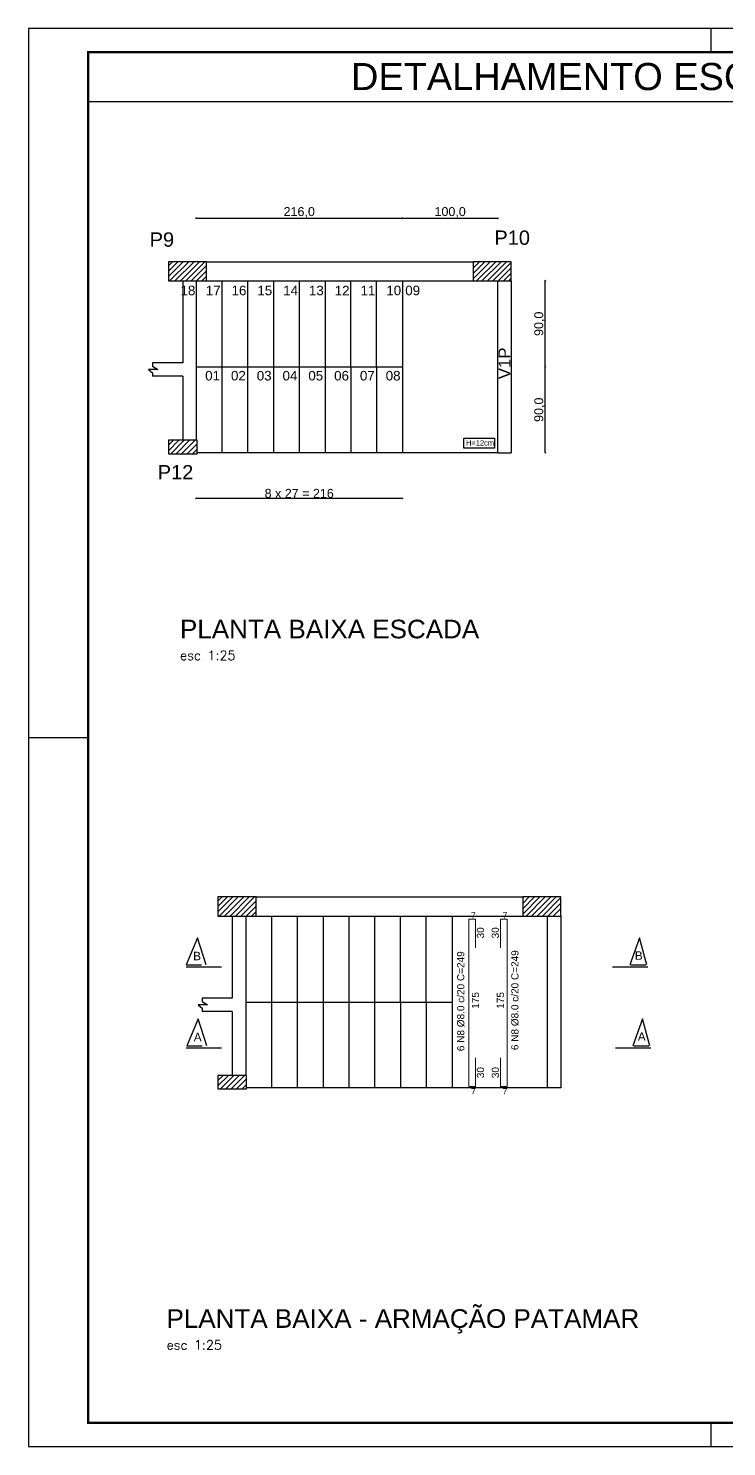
# Model space of a CAD drawing. Header units: millimetres. Extents: x 347 to 1066, y -68 to -9.
# Drawn here: x 527.6 to 556.8, y -68.2 to -8.8 of the extents above; entities that cross this region are included whole.
import ezdxf

# ---------------------------------------------------------------- set-up
doc = ezdxf.new("R2010")
doc.units = ezdxf.units.MM
doc.linetypes.add('HIDDEN', pattern=[9.525, 6.35, -3.175])
for name, color, linetype in [('01 - Detalhe', 1, 'Continuous'), ('ARQ-FOLHA', 7, 'Continuous'), ('ARQ-TEXTO4', 1, 'Continuous'), ('COTA CYPE', 31, 'Continuous'), ('LINHAS GERAIS.', 7, 'Continuous')]:
    doc.layers.add(name, color=color, linetype=linetype)
doc.layers.add('ARM_LONGITUDINAL_Ø8', color=32, linetype='Continuous', lineweight=9)
doc.styles.add('ROMANS', font='romans.shx')
doc.styles.get("Standard").update_dxf_attribs({"font": 'arial.ttf'})
doc.dimstyles.new('Copy of 1-50', dxfattribs={"dimscale": 0.05, "dimtxt": 7.5, "dimasz": 0.8, "dimexe": 0.1, "dimexo": 0.2, "dimgap": 0.3, "dimtad": 1, "dimdec": 1, "dimlfac": 25, "dimzin": 1, "dimtxsty": 'Standard', "dimblk": 'OBLIQUE', "dimcen": 10, "dimdle": 0.1, "dimclrd": 7, "dimclre": 8, "dimclrt": 256, "dimadec": 0, "dimazin": 2, "dimtfac": 1, "dimtdec": 1, "dimtmove": 2, "dimatfit": 0, "dimldrblk": 'OBLIQUE', "dimfxl": 0, "dimlwd": -1, "dimlwe": -1, "dimarcsym": 0})

# ---------------------------------------------------------------- blocks, each defined once
blk = doc.blocks.new('FOLHA A1')
at = {"layer": 'ARQ-FOLHA'}
for p, q in [((841, 0), (0, 0)), ((0, 0), (0, -594)), ((286, -10), (286, 0)), ((0, -297), (25, -297)), ((286, -594), (286, -584)), ((0, -594), (841, -594))]:
    blk.add_line(p, q, dxfattribs=at)
at = {"layer": 'ARQ-FOLHA', "const_width": 1}
blk.add_lwpolyline([(25, -10), (25, -584), (831, -584), (831, -10), (25, -10)], dxfattribs=at)
blk = doc.blocks.new('_OBLIQUE')
at = {"color": 0, "linetype": 'ByBlock'}
blk.add_line((-0.5, -0.5), (0.5, 0.5), dxfattribs=at)
blk = doc.blocks.new('*D368')
at = {"layer": 'COTA CYPE', "color": 7}
blk.add_line((534.597, -28.459), (543.247, -28.459), dxfattribs=at)
at = {"layer": 'COTA CYPE', "color": 8}
for p, q in [((534.602, -28.455), (534.602, -28.464)), ((543.242, -28.455), (543.242, -28.464))]:
    blk.add_line(p, q, dxfattribs=at)
at = {"layer": 'Defpoints', "color": 0}
for p in [(534.602, -25.193), (543.242, -25.193), (543.242, -28.459)]:
    blk.add_point(p, dxfattribs=at)
at = {"layer": 'COTA CYPE', "color": 7, "xscale": 0.04000000000000001, "yscale": 0.04000000000000001, "zscale": 0.04000000000000001, "rotation": 180}
blk.add_blockref('_OBLIQUE', (534.602, -28.459), dxfattribs=at)
at = {"layer": 'COTA CYPE', "color": 7, "xscale": 0.04000000000000001, "yscale": 0.04000000000000001, "zscale": 0.04000000000000001}
blk.add_blockref('_OBLIQUE', (543.242, -28.459), dxfattribs=at)
at = {"layer": 'COTA CYPE', "insert": (538.922, -28.253), "char_height": 0.375, "attachment_point": 5}
blk.add_mtext('8 x 27 = 216', dxfattribs=at)
blk = doc.blocks.new('*D369')
at = {"layer": 'COTA CYPE', "color": 8}
for p, q in [((549.224, -22.949), (549.233, -22.949)), ((549.224, -26.549), (549.233, -26.549))]:
    blk.add_line(p, q, dxfattribs=at)
at = {"layer": 'COTA CYPE', "color": 7}
blk.add_line((549.228, -26.554), (549.228, -22.944), dxfattribs=at)
at = {"layer": 'Defpoints', "color": 0}
for p in [(543.242, -22.949), (549.228, -22.949), (543.242, -26.549)]:
    blk.add_point(p, dxfattribs=at)
at = {"layer": 'COTA CYPE', "color": 7, "xscale": 0.04000000000000001, "yscale": 0.04000000000000001, "zscale": 0.04000000000000001}
for p, rotation in [((549.228, -22.949), 90), ((549.228, -26.549), 270)]:
    blk.add_blockref('_OBLIQUE', p, dxfattribs=dict(at, rotation=rotation))
at = {"layer": 'COTA CYPE', "insert": (548.988, -24.749), "char_height": 0.375, "attachment_point": 5, "rotation": 90}
blk.add_mtext('90,0', dxfattribs=at)
blk = doc.blocks.new('*D370')
at = {"layer": 'COTA CYPE', "color": 8}
for p, q in [((549.224, -19.349), (549.233, -19.349)), ((549.224, -22.949), (549.233, -22.949))]:
    blk.add_line(p, q, dxfattribs=at)
at = {"layer": 'COTA CYPE', "color": 7}
blk.add_line((549.228, -22.954), (549.228, -19.344), dxfattribs=at)
at = {"layer": 'Defpoints', "color": 0}
for p in [(547.255, -19.349), (549.228, -19.349), (543.242, -22.949)]:
    blk.add_point(p, dxfattribs=at)
at = {"layer": 'COTA CYPE', "color": 7, "xscale": 0.04000000000000001, "yscale": 0.04000000000000001, "zscale": 0.04000000000000001}
for p, rotation in [((549.228, -19.349), 90), ((549.228, -22.949), 270)]:
    blk.add_blockref('_OBLIQUE', p, dxfattribs=dict(at, rotation=rotation))
at = {"layer": 'COTA CYPE', "insert": (548.988, -21.149), "char_height": 0.375, "attachment_point": 5, "rotation": 90}
blk.add_mtext('90,0', dxfattribs=at)
blk = doc.blocks.new('*D367')
at = {"layer": 'COTA CYPE', "color": 7}
blk.add_line((534.597, -16.725), (543.247, -16.725), dxfattribs=at)
at = {"layer": 'COTA CYPE', "color": 8}
for p, q in [((534.602, -16.729), (534.602, -16.72)), ((543.242, -16.729), (543.242, -16.72))]:
    blk.add_line(p, q, dxfattribs=at)
at = {"layer": 'Defpoints', "color": 0}
for p in [(543.242, -16.725), (534.602, -21.149), (543.242, -21.149)]:
    blk.add_point(p, dxfattribs=at)
at = {"layer": 'COTA CYPE', "color": 7, "xscale": 0.04000000000000001, "yscale": 0.04000000000000001, "zscale": 0.04000000000000001, "rotation": 180}
blk.add_blockref('_OBLIQUE', (534.602, -16.725), dxfattribs=at)
at = {"layer": 'COTA CYPE', "color": 7, "xscale": 0.04000000000000001, "yscale": 0.04000000000000001, "zscale": 0.04000000000000001}
blk.add_blockref('_OBLIQUE', (543.242, -16.725), dxfattribs=at)
at = {"layer": 'COTA CYPE', "insert": (538.922, -16.485), "char_height": 0.375, "attachment_point": 5}
blk.add_mtext('216,0', dxfattribs=at)
blk = doc.blocks.new('*D371')
at = {"layer": 'COTA CYPE', "color": 7}
blk.add_line((543.237, -16.725), (547.247, -16.725), dxfattribs=at)
at = {"layer": 'COTA CYPE', "color": 8}
for p, q in [((543.242, -16.729), (543.242, -16.72)), ((547.242, -16.729), (547.242, -16.72))]:
    blk.add_line(p, q, dxfattribs=at)
at = {"layer": 'Defpoints', "color": 0}
for p in [(547.242, -16.725), (547.242, -19.349), (543.242, -21.149)]:
    blk.add_point(p, dxfattribs=at)
at = {"layer": 'COTA CYPE', "color": 7, "xscale": 0.04000000000000001, "yscale": 0.04000000000000001, "zscale": 0.04000000000000001, "rotation": 180}
blk.add_blockref('_OBLIQUE', (543.242, -16.725), dxfattribs=at)
at = {"layer": 'COTA CYPE', "color": 7, "xscale": 0.04000000000000001, "yscale": 0.04000000000000001, "zscale": 0.04000000000000001}
blk.add_blockref('_OBLIQUE', (547.242, -16.725), dxfattribs=at)
at = {"layer": 'COTA CYPE', "insert": (545.242, -16.485), "char_height": 0.375, "attachment_point": 5}
blk.add_mtext('100,0', dxfattribs=at)

msp = doc.modelspace()

# ---------------------------------------------------------------- linework, layer by layer
for p, q in [((530.079, -11.8348), (587.9527, -11.8348)), ((535.042, -18.5491), (546.242, -18.5491)), ((534.042, -19.3491), (534.042, -22.7891)), ((534.602, -19.3491), (534.602, -26.0291)), ((535.042, -19.3491), (546.242, -19.3491)), ((535.682, -19.3491), (535.682, -26.5491)), ((536.762, -19.3491), (536.762, -26.5491)), ((537.842, -19.3491), (537.842, -26.5491)), ((538.922, -19.3491), (538.922, -26.5491)), ((540.002, -19.3491), (540.002, -26.5491)), ((541.082, -22.9491), (541.082, -19.3491)), ((542.162, -22.9491), (542.162, -19.3491)), ((543.242, -19.3491), (543.242, -26.5491)), ((547.242, -26.5491), (547.242, -19.3491)), ((547.802, -19.3491), (547.802, -26.5491)), ((534.042, -22.7891), (532.7841, -22.7891)), ((534.602, -22.9491), (543.242, -22.9491)), ((541.082, -22.9491), (541.082, -26.5491)), ((542.162, -22.9491), (542.162, -26.5491)), ((534.042, -23.3491), (532.7841, -23.3491)), ((534.042, -23.3491), (534.042, -26.0291)), ((547.242, -26.5491), (534.642, -26.5491)), ((547.242, -26.5491), (547.802, -26.5491)), ((537.1201, -45.1545), (548.3201, -45.1545)), ((536.1201, -45.9545), (536.1201, -49.3945)), ((536.6801, -45.9545), (536.6801, -52.6345)), ((537.1201, -45.9545), (548.3201, -45.9545)), ((537.7601, -45.9545), (537.7601, -53.1545)), ((538.8401, -45.9545), (538.8401, -53.1545)), ((539.9201, -45.9545), (539.9201, -53.1545)), ((541.0001, -45.9545), (541.0001, -53.1545)), ((542.0801, -45.9545), (542.0801, -53.1545)), ((543.1601, -49.5545), (543.1601, -45.9545)), ((544.2401, -49.5545), (544.2401, -45.9545)), ((545.3201, -45.9545), (545.3201, -53.1545)), ((549.3201, -53.1545), (549.3201, -45.9545)), ((549.8801, -45.9545), (549.8801, -53.1545)), ((536.1201, -49.3945), (534.8622, -49.3945)), ((536.6801, -49.5545), (545.3201, -49.5545)), ((543.1601, -49.5545), (543.1601, -53.1545)), ((544.2401, -49.5545), (544.2401, -53.1545)), ((536.1201, -49.9545), (534.8622, -49.9545)), ((536.1201, -49.9545), (536.1201, -52.6345)), ((549.8801, -53.1545), (536.7201, -53.1545))]:
    msp.add_line(p, q)
at = {"linetype": 'Continuous'}
for p, q in [((533.442, -18.7207), (533.6135, -18.5491)), ((533.442, -18.9469), (533.8398, -18.5491)), ((533.442, -19.1732), (534.066, -18.5491)), ((533.4923, -19.3491), (534.2923, -18.5491)), ((533.7186, -19.3491), (534.5186, -18.5491)), ((533.9449, -19.3491), (534.7449, -18.5491)), ((534.1711, -19.3491), (534.9711, -18.5491)), ((534.3974, -19.3491), (535.042, -18.7046)), ((534.6237, -19.3491), (535.042, -18.9308)), ((546.202, -18.592), (546.2448, -18.5491)), ((546.202, -18.8183), (546.4711, -18.5491)), ((546.202, -19.0446), (546.6974, -18.5491)), ((546.202, -19.2708), (546.9237, -18.5491)), ((546.3499, -19.3491), (547.1499, -18.5491)), ((546.5762, -19.3491), (547.3762, -18.5491)), ((546.8025, -19.3491), (547.6025, -18.5491)), ((547.0288, -19.3491), (547.802, -18.5759)), ((547.255, -19.3491), (547.802, -18.8022)), ((534.85, -19.3491), (535.042, -19.1571)), ((547.4813, -19.3491), (547.802, -19.0285)), ((547.7076, -19.3491), (547.802, -19.2548)), ((533.442, -26.2395), (533.6523, -26.0291)), ((533.442, -26.4658), (533.8786, -26.0291)), ((533.5449, -26.5891), (534.1049, -26.0291)), ((533.7711, -26.5891), (534.3311, -26.0291)), ((533.9974, -26.5891), (534.5574, -26.0291)), ((534.2237, -26.5891), (534.642, -26.1708)), ((534.45, -26.5891), (534.642, -26.3971)), ((535.5201, -45.326), (535.6916, -45.1545)), ((535.5201, -45.5523), (535.9179, -45.1545)), ((535.5201, -45.7786), (536.1442, -45.1545)), ((535.5704, -45.9545), (536.3704, -45.1545)), ((535.7967, -45.9545), (536.5967, -45.1545)), ((536.023, -45.9545), (536.823, -45.1545)), ((536.2493, -45.9545), (537.0493, -45.1545)), ((536.4755, -45.9545), (537.1201, -45.3099)), ((536.7018, -45.9545), (537.1201, -45.5362)), ((548.2801, -45.1974), (548.323, -45.1545)), ((548.2801, -45.4236), (548.5492, -45.1545)), ((548.2801, -45.6499), (548.7755, -45.1545)), ((548.2801, -45.8762), (549.0018, -45.1545)), ((548.4281, -45.9545), (549.2281, -45.1545)), ((548.6543, -45.9545), (549.4543, -45.1545)), ((548.8806, -45.9545), (549.6806, -45.1545)), ((549.1069, -45.9545), (549.8801, -45.1813)), ((549.3332, -45.9545), (549.8801, -45.4076)), ((549.5594, -45.9545), (549.8801, -45.6338)), ((536.9281, -45.9545), (537.1201, -45.7625)), ((535.5201, -52.8448), (535.7304, -52.6345)), ((535.5201, -53.0711), (535.9567, -52.6345)), ((535.623, -53.1945), (536.183, -52.6345)), ((535.8493, -53.1945), (536.4093, -52.6345)), ((536.0755, -53.1945), (536.6355, -52.6345)), ((536.3018, -53.1945), (536.7201, -52.7762)), ((536.5281, -53.1945), (536.7201, -53.0025))]:
    msp.add_line(p, q, dxfattribs=at)
for points in [[(533.442, -19.3491), (535.042, -19.3491), (535.042, -18.5491), (533.442, -18.5491), (533.442, -19.3491)], [(546.202, -19.3491), (547.802, -19.3491), (547.802, -18.5491), (546.202, -18.5491), (546.202, -19.3491)], [(533.442, -26.5891), (534.642, -26.5891), (534.642, -26.0291), (533.442, -26.0291), (533.442, -26.5891)], [(535.5201, -45.9545), (537.1201, -45.9545), (537.1201, -45.1545), (535.5201, -45.1545), (535.5201, -45.9545)], [(548.2801, -45.9545), (549.8801, -45.9545), (549.8801, -45.1545), (548.2801, -45.1545), (548.2801, -45.9545)], [(535.5201, -53.1945), (536.7201, -53.1945), (536.7201, -52.6345), (535.5201, -52.6345), (535.5201, -53.1945)]]:
    msp.add_lwpolyline(points, close=True)
for points in [[(532.7841, -22.7891), (532.7841, -22.9296), (533.0038, -23.0691), (532.6155, -23.0691), (532.7841, -23.2049), (532.7841, -23.3491)], [(534.8622, -49.3945), (534.8622, -49.535), (535.0819, -49.6745), (534.6936, -49.6745), (534.8622, -49.8103), (534.8622, -49.9545)]]:
    msp.add_lwpolyline(points)
at = {"layer": 'ARM_LONGITUDINAL_Ø8'}
for p, q in [((546.3058, -46.0903), (546.3058, -47.2903)), ((547.3508, -46.0903), (547.3508, -47.2903)), ((546.3058, -53.0903), (546.3058, -51.8903)), ((547.3508, -53.0903), (547.3508, -51.8903))]:
    msp.add_line(p, q, dxfattribs=at)
for points in [[(546.3058, -53.0903), (546.0258, -53.0903), (546.0258, -46.0903), (546.3058, -46.0903)], [(547.3508, -53.0903), (547.6308, -53.0903), (547.6308, -46.0903), (547.3508, -46.0903)]]:
    msp.add_lwpolyline(points, dxfattribs=at)
at = {"layer": 'COTA CYPE'}
msp.add_lwpolyline([(545.8101, -25.9458), (547.0994, -25.9458), (547.0994, -26.3538), (545.8101, -26.3538)], close=True, dxfattribs=at)
at = {"layer": 'LINHAS GERAIS.'}
for p, q in [((534.6617, -46.8653), (534.1929, -47.9949)), ((535.0269, -47.9949), (534.6617, -46.8653)), ((553.1772, -46.8653), (552.774, -47.9949)), ((553.4805, -47.9949), (553.1772, -46.8653)), ((535.673, -48.0999), (534.1907, -48.0999)), ((553.5257, -48.0999), (552.0434, -48.0999)), ((534.6866, -50.2583), (534.2178, -51.3879)), ((535.0518, -51.3879), (534.6866, -50.2583)), ((553.3015, -50.2583), (552.8984, -51.3879)), ((553.6049, -51.3879), (553.3015, -50.2583)), ((535.673, -51.4929), (534.1907, -51.4929)), ((553.65, -51.4929), (552.1678, -51.4929))]:
    msp.add_line(p, q, dxfattribs=at)
at = {"layer": 'LINHAS GERAIS.', "linetype": 'HIDDEN', "ltscale": 0.1}
for p, q in [((534.1929, -47.9949), (535.0269, -47.9949)), ((552.8, -47.9949), (553.4805, -47.9949)), ((534.2178, -51.3879), (535.0518, -51.3879)), ((552.9244, -51.3879), (553.6049, -51.3879))]:
    msp.add_line(p, q, dxfattribs=at)

# ---------------------------------------------------------------- block references
at = {"layer": 'ARQ-FOLHA', "xscale": 0.1, "yscale": 0.1, "zscale": 0.1}
msp.add_blockref('FOLHA A1', (527.579, -8.7761), dxfattribs=at)

# ---------------------------------------------------------------- texts
for s, width, gutter_width, heights, insert, char_height, attachment_point in [('DETALHAMENTO ESCADA PLISSADA COM PATAMAR', 42.558898, 40.5903, [6.3938], (541.0918, -10.2261), 1.136529, 1), ('{\\H2x;\\C2;P9}', 6.358582, 50, [0], (532.6575, -17.9295), 0.3, 7), ('{\\H2x;\\C2;P10}', 6.358582, 50, [0], (547.0935, -17.8498), 0.3, 7), ('\\pt3.6;{\\H2x;\\C2;P12}', 6.358582, 50, [0], (532.9946, -27.6652), 0.3, 7)]:
    msp.add_mtext_dynamic_manual_height_columns(s, width=width, gutter_width=gutter_width, heights=heights, dxfattribs=dict(insert=insert, char_height=char_height, attachment_point=attachment_point))
at = {"insert": (547.7698, -23.4689), "char_height": 0.251123, "attachment_point": 7, "rotation": 90}
msp.add_mtext_dynamic_manual_height_columns('{\\H2x;\\C2;V1P}', width=5.322614, gutter_width=41.8538, heights=[0], dxfattribs=at)
at = {"layer": '01 - Detalhe'}
for s, width, gutter_width, insert, char_height, attachment_point in [('{\\C2;18}', 0.924907, 50, (533.9506, -19.756), 0.4, 4), ('{\\C2;17}', 0.924907, 50, (535.0088, -19.756), 0.4, 4), ('{\\C2;16}', 0.924907, 50, (536.0888, -19.756), 0.4, 4), ('{\\C2;15}', 0.924907, 50, (537.1688, -19.756), 0.4, 4), ('{\\C2;14}', 0.924907, 50, (538.2488, -19.756), 0.4, 4), ('{\\C2;13}', 0.924907, 50, (539.3288, -19.756), 0.4, 4), ('{\\C2;12}', 0.924907, 50, (540.4088, -19.756), 0.4, 4), ('{\\C2;11}', 0.924907, 50, (541.4888, -19.756), 0.4, 4), ('{\\C2;10}', 0.924907, 50, (542.5688, -19.756), 0.4, 4), ('{\\C2;09}', 0.924907, 50, (543.363, -19.756), 0.4, 4), ('{\\C2;01}', 0.924907, 50, (534.9838, -23.3256), 0.4, 4), ('{\\C2;02}', 0.924907, 50, (536.0638, -23.3256), 0.4, 4), ('{\\C2;03}', 0.924907, 50, (537.1438, -23.3256), 0.4, 4), ('{\\C2;04}', 0.924907, 50, (538.2238, -23.3256), 0.4, 4), ('{\\C2;05}', 0.924907, 50, (539.3038, -23.3256), 0.4, 4), ('{\\C2;06}', 0.924907, 50, (540.3838, -23.3256), 0.4, 4), ('{\\C2;07}', 0.924907, 50, (541.4638, -23.3256), 0.4, 4), ('{\\C2;08}', 0.924907, 50, (542.5438, -23.3256), 0.4, 4), ('{\\C2;H=12cm}', 2.029002, 27.8885, (545.91, -26.2507), 0.223108, 7), ('{\\C2;7}', 2.249494, 30.9192, (546.1176, -46.0521), 0.24735, 7), ('{\\C2;7}', 2.249494, 30.9192, (547.4426, -46.0521), 0.24735, 7), ('{\\C2;7}', 2.249494, 30.9192, (546.1176, -53.4204), 0.24735, 7), ('{\\C2;7}', 2.249494, 30.9192, (547.4426, -53.4204), 0.24735, 7)]:
    msp.add_mtext_dynamic_manual_height_columns(s, width=width, gutter_width=gutter_width, heights=[0], dxfattribs=dict(at, insert=insert, char_height=char_height, attachment_point=attachment_point))
at = {"layer": '01 - Detalhe', "char_height": 0.3, "rotation": 90}
for s, width, gutter_width, heights, insert, attachment_point in [('{\\C2;30}', 2.728275, 37.5, [0], (546.6653, -46.8902), 7), ('{\\C2;30}', 2.728275, 37.5, [0], (547.2885, -46.8902), 7), ('{\\C2;6 N8 %%C8.0 c/20 C=249}', 5.717254, 1.5, [0.5518], (545.5349, -49.5214), 2), ('{\\C2;6 N8 %%C8.0 c/20 C=249}', 5.717254, 1.5, [0.5518], (547.803, -49.4786), 2), ('{\\C2;175}', 2.728275, 37.5, [0], (546.4558, -49.8374), 7), ('{\\C2;175}', 2.728275, 37.5, [0], (547.5015, -49.8374), 7), ('{\\C2;30}', 2.728275, 37.5, [0], (546.6653, -52.7441), 7), ('{\\C2;30}', 2.728275, 37.5, [0], (547.2885, -52.7441), 7)]:
    msp.add_mtext_dynamic_manual_height_columns(s, width=width, gutter_width=gutter_width, heights=heights, dxfattribs=dict(at, insert=insert, attachment_point=attachment_point))
at = {"layer": 'ARQ-TEXTO4', "color": 31, "char_height": 0.39, "width": 29.650864, "attachment_point": 1, "style": 'ROMANS'}
for s, insert in [('{\\fArial|b0|i0|c0|p34;\\H2x;\\C4;PLANTA BAIXA ESCADA\\P\\Fromans|c0;\\H0.50002x;\\C2;esc 1:25}', (533.9277, -33.5431)), ('{\\fArial|b0|i0|c0|p34;\\H2x;\\C4;PLANTA BAIXA - ARMAÇÃO PATAMAR\\P\\Fromans|c0;\\H0.50002x;\\C2;esc 1:25}', (533.3627, -62.421))]:
    msp.add_mtext(s, dxfattribs=dict(at, insert=insert))
at = {"layer": 'COTA CYPE'}
for s, p in [('B', (534.4805, -47.805)), ('B', (552.9759, -47.7861)), ('A', (534.5054, -51.1981)), ('A', (553.1003, -51.1791))]:
    msp.add_text(s, height=0.353, rotation=0.027666, dxfattribs=at).set_placement(p)

# ---------------------------------------------------------------- dimensions: what is measured, and where the dimension line sits
for base, p1, p2, picture, middle in [((543.242, -16.7249), (534.602, -21.1491), (543.242, -21.1491), '*D367', (538.922, -16.4845)), ((547.242, -16.7249), (543.242, -21.1491), (547.242, -19.3491), '*D371', (545.242, -16.4845))]:
    dim = msp.add_linear_dim(base=base, p1=p1, p2=p2, dimstyle='Copy of 1-50', override={"dimfxl": 0.08, "dimfxlon": 1, "dimtfillclr": 1, "dimarcsym": 2}, dxfattribs=at)
    dim.commit()
    dim.dimension.update_dxf_attribs({"geometry": picture, "text_midpoint": middle})
for base, p1, p2, picture, middle in [((549.2282, -19.3491), (543.242, -22.9491), (547.255, -19.3491), '*D370', (548.9878, -21.1491)), ((549.2282, -22.9491), (543.242, -26.5491), (543.242, -22.9491), '*D369', (548.9878, -24.7491))]:
    dim = msp.add_linear_dim(base=base, p1=p1, p2=p2, angle=90, dimstyle='Copy of 1-50', override={"dimfxl": 0.08, "dimfxlon": 1, "dimtfillclr": 1, "dimarcsym": 2}, dxfattribs=at)
    dim.commit()
    dim.dimension.update_dxf_attribs({"geometry": picture, "text_midpoint": middle})
dim = msp.add_linear_dim(base=(543.242, -28.4593), p1=(534.602, -25.1935), p2=(543.242, -25.1935), text='8 x 27 = 216', dimstyle='Copy of 1-50', override={"dimfxl": 0.08, "dimfxlon": 1, "dimtfillclr": 1, "dimarcsym": 2}, dxfattribs=at)
dim.commit()
dim.dimension.update_dxf_attribs({"geometry": '*D368', "text_midpoint": (538.922, -28.2529)})

doc.saveas('drawing.dxf')
